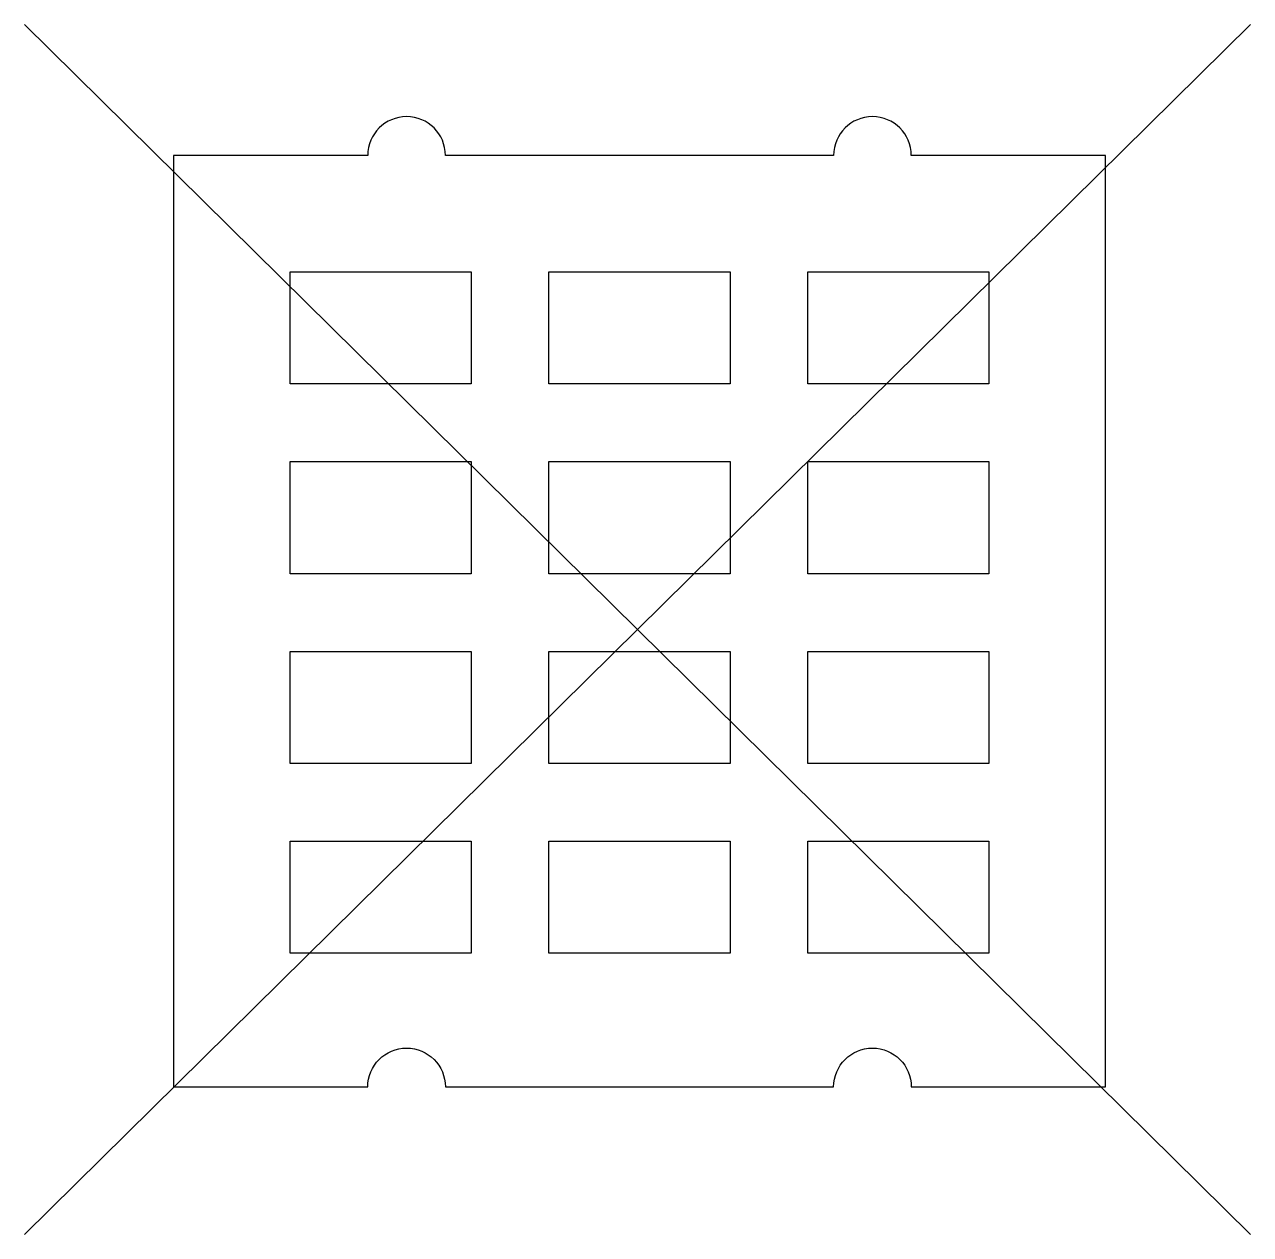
# Model space of a CAD drawing. Header units: metres. Extents: x -0.096 to 0.693, y -0.695 to 0.084.
import ezdxf

# ---------------------------------------------------------------- set-up
doc = ezdxf.new("R2010")
doc.units = ezdxf.units.M

msp = doc.modelspace()

# ---------------------------------------------------------------- linework, layer by layer
at = {"flags": 128}
for points in [[(-0.096, 0.08433), (0.6934, -0.69505)], [(0.6934, 0.08433), (-0.096, -0.69505)]]:
    msp.add_lwpolyline(points, dxfattribs=at)
for points in [[(0.175, 0, 1), (0.125, 0), (0, 0), (0, -0.6)], [(0.6, -0.6), (0.6, 0), (0.475, 0, 1), (0.425, 0), (0.175, 0)], [(0, -0.6), (0.125, -0.6, -1), (0.175, -0.6), (0.425, -0.6, -1), (0.475, -0.6), (0.6, -0.6)]]:
    msp.add_lwpolyline(points, format="xyb", dxfattribs=at)
for points in [[(0.075, -0.14722), (0.075, -0.075), (0.19167, -0.075), (0.19167, -0.14722)], [(0.24167, -0.14722), (0.24167, -0.075), (0.35833, -0.075), (0.35833, -0.14722)], [(0.40833, -0.14722), (0.40833, -0.075), (0.525, -0.075), (0.525, -0.14722)], [(0.075, -0.26944), (0.075, -0.19722), (0.19167, -0.19722), (0.19167, -0.26944)], [(0.24167, -0.26944), (0.24167, -0.19722), (0.35833, -0.19722), (0.35833, -0.26944)], [(0.40833, -0.26944), (0.40833, -0.19722), (0.525, -0.19722), (0.525, -0.26944)], [(0.075, -0.39167), (0.075, -0.31944), (0.19167, -0.31944), (0.19167, -0.39167)], [(0.24167, -0.39167), (0.24167, -0.31944), (0.35833, -0.31944), (0.35833, -0.39167)], [(0.40833, -0.39167), (0.40833, -0.31944), (0.525, -0.31944), (0.525, -0.39167)], [(0.075, -0.51389), (0.075, -0.44167), (0.19167, -0.44167), (0.19167, -0.51389)], [(0.24167, -0.51389), (0.24167, -0.44167), (0.35833, -0.44167), (0.35833, -0.51389)], [(0.40833, -0.51389), (0.40833, -0.44167), (0.525, -0.44167), (0.525, -0.51389)]]:
    msp.add_lwpolyline(points, close=True, dxfattribs=at)

doc.saveas('drawing.dxf')
